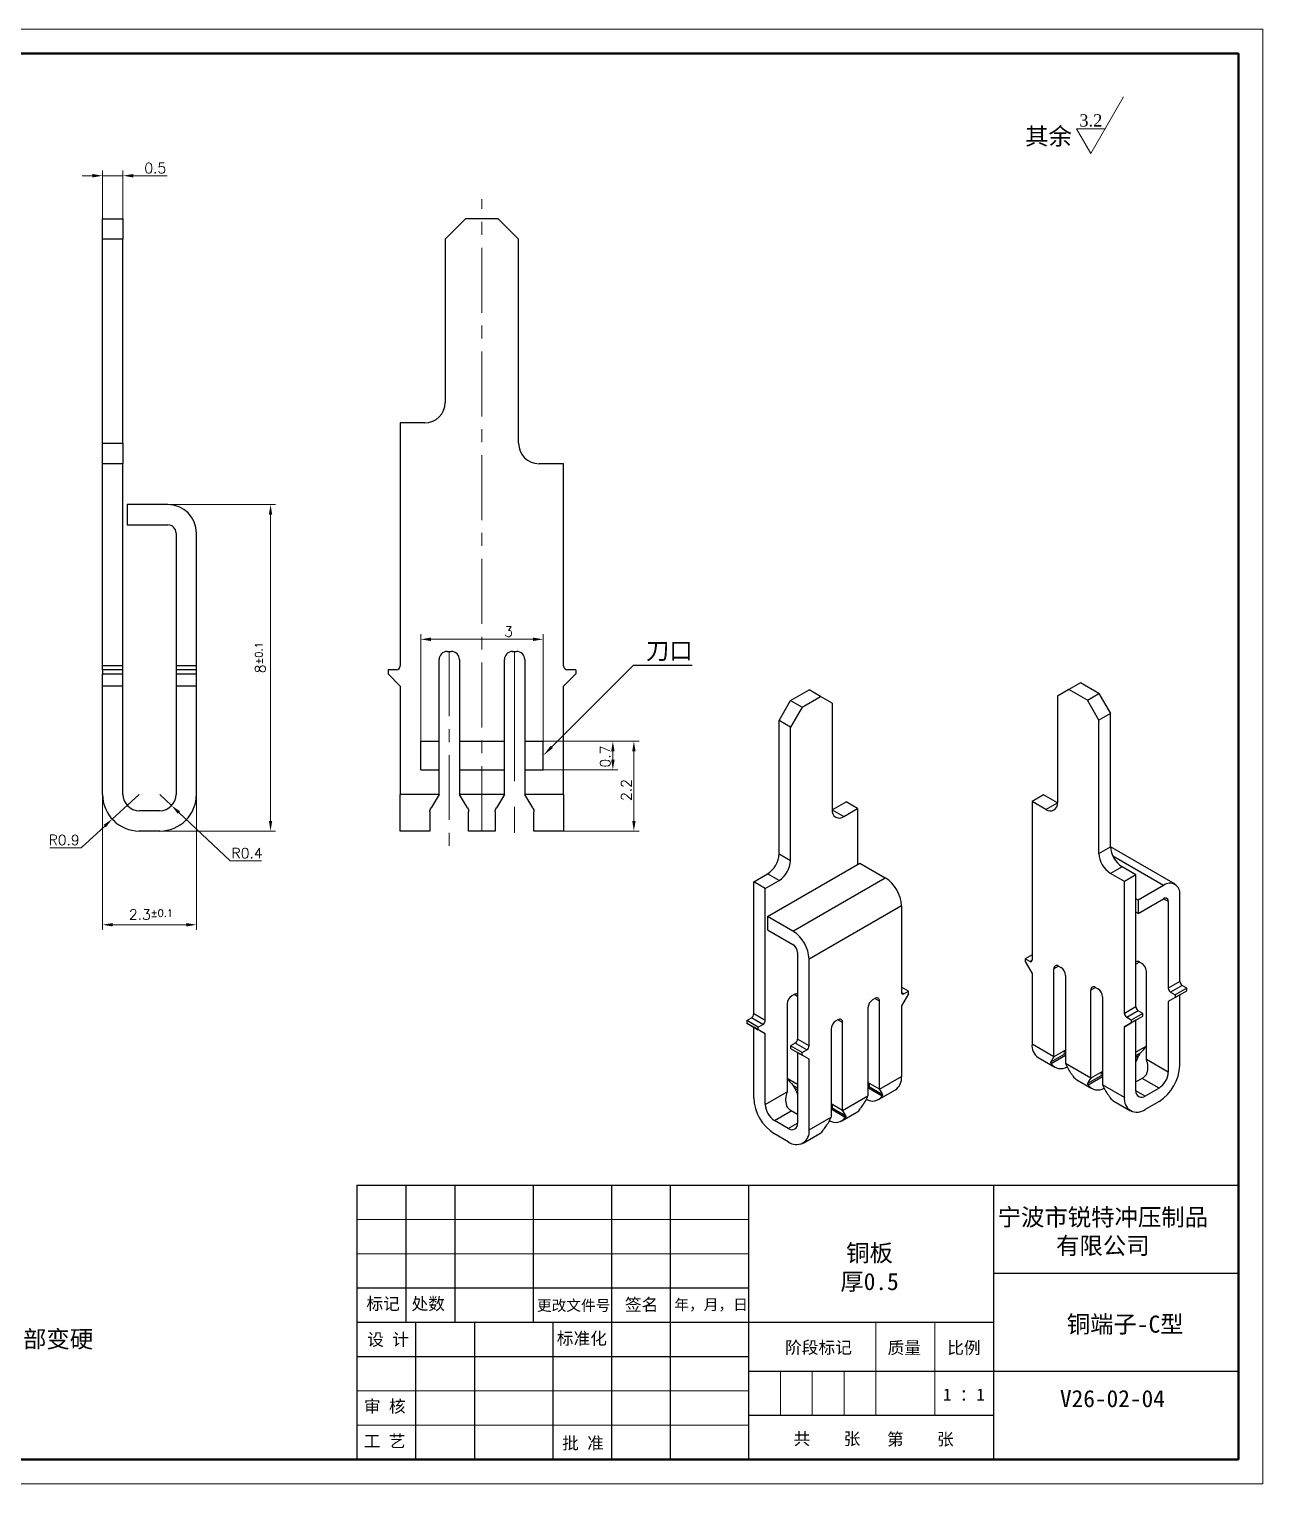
# Model space of a CAD drawing. Header units: millimetres. Extents: x 2517 to 6633, y 792 to 3241.
# Drawn here: x 3846.11 to 3876.34, y 1156.19 to 1191.83 of the extents above; entities that cross this region are included whole.
import ezdxf

# ---------------------------------------------------------------- set-up
doc = ezdxf.new("R2010")
doc.units = ezdxf.units.MM
doc.linetypes.add('CENTER', pattern=[50.8, 31.75, -6.35, 6.35, -6.35])
for name, color, linetype, lineweight in [('AM_5', 3, 'Continuous', 25), ('中心线', 1, 'CENTER', 9), ('实线', 7, 'Continuous', 25), ('尺寸标注', 2, 'Continuous', 9), ('引导线', 6, 'Continuous', 9), ('文本', 3, 'Continuous', 15), ('粗实线', 9, 'Continuous', 50)]:
    doc.layers.add(name, color=color, linetype=linetype, lineweight=lineweight)
doc.styles.add('st', font='txt.shx')
doc.styles.get("Standard").update_dxf_attribs({"font": 'simfang.ttf'})
doc.dimstyles.new('st0.1', dxfattribs={"dimscale": 0.1, "dimtxt": 2.5, "dimasz": 2.5, "dimexe": 1.25, "dimexo": 0, "dimtad": 1, "dimtoh": 1, "dimdec": 3, "dimdsep": 46, "dimtxsty": 'st', "dimcen": 0, "dimclrd": 256, "dimclre": 256, "dimclrt": 256, "dimadec": 4, "dimazin": 2, "dimtfac": 1, "dimtdec": 3, "dimtmove": 0, "dimatfit": 1, "dimfxl": 0, "dimlwd": -1, "dimlwe": -1, "dimarcsym": 0})

# ---------------------------------------------------------------- blocks, each defined once
blk = doc.blocks.new('*D259')
at = {"layer": 'Defpoints', "color": 0, "ltscale": 0.1, "transparency": 16777216}
for p in [(3849.511, 1180.178), (3852.026, 1180.178), (3849.111, 1172.178)]:
    blk.add_point(p, dxfattribs=at)
at = {"layer": '尺寸标注', "ltscale": 0.1, "transparency": 16777216}
for p, q in [((3849.511, 1180.178), (3852.151, 1180.178)), ((3852.026, 1172.428), (3852.026, 1179.928)), ((3849.111, 1172.178), (3852.151, 1172.178))]:
    blk.add_line(p, q, dxfattribs=at)
for points in [[(3851.984, 1179.928), (3852.067, 1179.928), (3852.026, 1180.178)], [(3851.984, 1172.428), (3852.067, 1172.428), (3852.026, 1172.178)]]:
    blk.add_solid(points, dxfattribs=at)
at = {"layer": '尺寸标注', "ltscale": 0.1, "transparency": 16777216, "insert": (3851.776, 1176.426), "char_height": 0.25, "attachment_point": 5, "rotation": 90, "style": 'st'}
blk.add_mtext('8{}{\\A0;{\\H1.5x;}{\\A2;\\H0.71x;\\C3;%%p0.1}}', dxfattribs=at)
blk = doc.blocks.new('*D264')
at = {"layer": 'Defpoints', "color": 0, "ltscale": 0.1, "transparency": 16777216}
for p in [(3848.811, 1173.078), (3848.147, 1172.47)]:
    blk.add_point(p, dxfattribs=at)
at = {"layer": '尺寸标注', "ltscale": 0.1, "transparency": 16777216}
for p, q in [((3848.811, 1173.078), (3848.147, 1172.47)), ((3847.963, 1172.301), (3847.386, 1171.771)), ((3847.386, 1171.771), (3846.615, 1171.771))]:
    blk.add_line(p, q, dxfattribs=at)
blk.add_solid([(3847.935, 1172.332), (3847.991, 1172.27), (3848.147, 1172.47)], dxfattribs=at)
at = {"layer": '尺寸标注', "ltscale": 0.1, "transparency": 16777216, "insert": (3846.969, 1171.959), "char_height": 0.25, "attachment_point": 5, "style": 'st'}
blk.add_mtext('R0.9', dxfattribs=at)
blk = doc.blocks.new('*D265')
at = {"layer": 'Defpoints', "color": 0, "ltscale": 0.1, "transparency": 16777216}
for p in [(3849.311, 1173.078), (3849.601, 1172.803)]:
    blk.add_point(p, dxfattribs=at)
at = {"layer": '尺寸标注', "ltscale": 0.1, "transparency": 16777216}
for p, q in [((3849.311, 1173.078), (3849.601, 1172.803)), ((3849.783, 1172.631), (3851.033, 1171.449)), ((3851.033, 1171.449), (3851.804, 1171.449))]:
    blk.add_line(p, q, dxfattribs=at)
blk.add_solid([(3849.812, 1172.662), (3849.754, 1172.601), (3849.601, 1172.803)], dxfattribs=at)
at = {"layer": '尺寸标注', "ltscale": 0.1, "transparency": 16777216, "insert": (3851.45, 1171.637), "char_height": 0.25, "attachment_point": 5, "style": 'st'}
blk.add_mtext('R0.4', dxfattribs=at)
blk = doc.blocks.new('*D266')
at = {"layer": 'Defpoints', "color": 0, "ltscale": 0.1, "transparency": 16777216}
for p in [(3847.911, 1173.078), (3850.211, 1173.078), (3850.211, 1169.883)]:
    blk.add_point(p, dxfattribs=at)
at = {"layer": '尺寸标注', "ltscale": 0.1, "transparency": 16777216}
for p, q in [((3847.911, 1173.078), (3847.911, 1169.758)), ((3850.211, 1173.078), (3850.211, 1169.758)), ((3848.161, 1169.883), (3849.961, 1169.883))]:
    blk.add_line(p, q, dxfattribs=at)
for points in [[(3848.161, 1169.925), (3848.161, 1169.842), (3847.911, 1169.883)], [(3849.961, 1169.925), (3849.961, 1169.842), (3850.211, 1169.883)]]:
    blk.add_solid(points, dxfattribs=at)
at = {"layer": '尺寸标注', "ltscale": 0.1, "transparency": 16777216, "insert": (3849.097, 1170.133), "char_height": 0.25, "attachment_point": 5, "style": 'st'}
blk.add_mtext('2.3{}{\\A0;{\\H1.5x;}{\\A2;\\H0.71x;\\C3;%%p0.1}}', dxfattribs=at)
blk = doc.blocks.new('*D267')
at = {"layer": 'Defpoints', "color": 0, "ltscale": 0.1, "transparency": 16777216}
for p in [(3848.411, 1188.233), (3847.911, 1187.178), (3848.411, 1187.178)]:
    blk.add_point(p, dxfattribs=at)
at = {"layer": '尺寸标注', "ltscale": 0.1, "transparency": 16777216}
for p, q in [((3847.911, 1187.178), (3847.911, 1188.358)), ((3848.411, 1187.178), (3848.411, 1188.358)), ((3847.661, 1188.233), (3847.411, 1188.233)), ((3847.911, 1188.233), (3848.411, 1188.233)), ((3848.661, 1188.233), (3849.494, 1188.233))]:
    blk.add_line(p, q, dxfattribs=at)
for points in [[(3847.661, 1188.275), (3847.661, 1188.191), (3847.911, 1188.233)], [(3848.661, 1188.275), (3848.661, 1188.191), (3848.411, 1188.233)]]:
    blk.add_solid(points, dxfattribs=at)
at = {"layer": '尺寸标注', "ltscale": 0.1, "transparency": 16777216, "insert": (3849.202, 1188.42), "char_height": 0.25, "attachment_point": 5, "style": 'st'}
blk.add_mtext('0.5', dxfattribs=at)
blk = doc.blocks.new('*D271')
at = {"layer": 'Defpoints', "color": 0, "ltscale": 0.1, "transparency": 16777216}
for p in [(3858.704, 1174.378), (3860.412, 1174.378), (3858.704, 1173.678)]:
    blk.add_point(p, dxfattribs=at)
at = {"layer": '尺寸标注', "ltscale": 0.1, "transparency": 16777216}
for p, q in [((3858.704, 1174.378), (3860.537, 1174.378)), ((3860.412, 1173.928), (3860.412, 1174.128)), ((3858.704, 1173.678), (3860.537, 1173.678))]:
    blk.add_line(p, q, dxfattribs=at)
for points in [[(3860.37, 1174.128), (3860.454, 1174.128), (3860.412, 1174.378)], [(3860.37, 1173.928), (3860.454, 1173.928), (3860.412, 1173.678)]]:
    blk.add_solid(points, dxfattribs=at)
at = {"layer": '尺寸标注', "ltscale": 0.1, "transparency": 16777216, "insert": (3860.225, 1174.004), "char_height": 0.25, "attachment_point": 5, "rotation": 90, "style": 'st'}
blk.add_mtext('0.7', dxfattribs=at)
blk = doc.blocks.new('*D272')
at = {"layer": 'Defpoints', "color": 0, "ltscale": 0.1, "transparency": 16777216}
for p in [(3858.704, 1174.378), (3859.204, 1172.178), (3860.927, 1172.178)]:
    blk.add_point(p, dxfattribs=at)
at = {"layer": '尺寸标注', "ltscale": 0.1, "transparency": 16777216}
for p, q in [((3858.704, 1174.378), (3861.052, 1174.378)), ((3860.927, 1174.128), (3860.927, 1172.428)), ((3859.204, 1172.178), (3861.052, 1172.178))]:
    blk.add_line(p, q, dxfattribs=at)
for points in [[(3860.886, 1174.128), (3860.969, 1174.128), (3860.927, 1174.378)], [(3860.886, 1172.428), (3860.969, 1172.428), (3860.927, 1172.178)]]:
    blk.add_solid(points, dxfattribs=at)
at = {"layer": '尺寸标注', "ltscale": 0.1, "transparency": 16777216, "insert": (3860.74, 1173.183), "char_height": 0.25, "attachment_point": 5, "rotation": 90, "style": 'st'}
blk.add_mtext('2.2', dxfattribs=at)
blk = doc.blocks.new('*S471')
at = {"layer": 'AM_5', "color": 3, "ltscale": 0.1}
for p, q in [((3860.911, 1176.235), (3858.916, 1174.24)), ((3861.06, 1176.235), (3860.911, 1176.235)), ((3862.353, 1176.235), (3861.06, 1176.235))]:
    blk.add_line(p, q, dxfattribs=at)
at = {"layer": 'AM_5', "color": 3, "linetype": 'Continuous', "ltscale": 0.1}
blk.add_trace([(3858.888, 1174.268), (3858.944, 1174.212), (3858.704, 1174.028)], dxfattribs=at)
blk = doc.blocks.new('*D276')
at = {"layer": 'Defpoints', "color": 0, "ltscale": 0.1, "transparency": 16777216}
for p in [(3858.704, 1176.876), (3855.704, 1174.378), (3858.704, 1174.378)]:
    blk.add_point(p, dxfattribs=at)
at = {"layer": '尺寸标注', "ltscale": 0.1, "transparency": 16777216}
for p, q in [((3855.704, 1174.378), (3855.704, 1177.001)), ((3855.954, 1176.876), (3858.454, 1176.876)), ((3858.704, 1174.378), (3858.704, 1177.001))]:
    blk.add_line(p, q, dxfattribs=at)
for points in [[(3855.954, 1176.918), (3855.954, 1176.834), (3855.704, 1176.876)], [(3858.454, 1176.918), (3858.454, 1176.834), (3858.704, 1176.876)]]:
    blk.add_solid(points, dxfattribs=at)
at = {"layer": '尺寸标注', "ltscale": 0.1, "transparency": 16777216, "insert": (3857.857, 1177.063), "char_height": 0.25, "attachment_point": 5, "style": 'st'}
blk.add_mtext('3', dxfattribs=at)

msp = doc.modelspace()

# ---------------------------------------------------------------- linework, layer by layer
at = {"color": 7, "linetype": 'Continuous', "lineweight": 25}
for p, q in [((3847.9108, 1187.1781), (3848.4108, 1187.1781)), ((3847.9108, 1186.6781), (3847.9108, 1187.1781)), ((3848.4108, 1187.1781), (3848.4108, 1186.6781)), ((3856.8039, 1187.1781), (3856.3039, 1186.6781)), ((3857.6039, 1187.1781), (3856.8039, 1187.1781)), ((3858.1039, 1186.6781), (3857.6039, 1187.1781)), ((3848.4108, 1186.6781), (3847.9108, 1186.6781)), ((3847.9108, 1181.6781), (3847.9108, 1186.6781)), ((3848.4108, 1181.6781), (3848.4108, 1186.6781)), ((3856.3039, 1186.6781), (3856.3039, 1182.6781)), ((3858.1039, 1181.6781), (3858.1039, 1186.6781)), ((3855.2039, 1182.1781), (3855.2039, 1176.2281)), ((3855.8039, 1182.1781), (3855.2039, 1182.1781)), ((3847.9108, 1181.6781), (3848.4108, 1181.6781)), ((3847.9108, 1181.1781), (3847.9108, 1181.6781)), ((3848.4108, 1181.6781), (3848.4108, 1181.1781)), ((3848.4108, 1181.1781), (3847.9108, 1181.1781)), ((3847.9108, 1176.2281), (3847.9108, 1181.1781)), ((3848.4108, 1176.2281), (3848.4108, 1181.1781)), ((3859.2039, 1181.1781), (3858.6039, 1181.1781)), ((3859.2039, 1176.2281), (3859.2039, 1181.1781)), ((3849.5108, 1180.1781), (3848.5108, 1180.1781)), ((3848.5108, 1180.1781), (3848.5108, 1179.6781)), ((3848.5108, 1179.6781), (3849.5108, 1179.6781)), ((3849.7108, 1179.4781), (3849.7108, 1176.2281)), ((3850.2108, 1176.2281), (3850.2108, 1179.4781)), ((3856.3539, 1176.5781), (3856.4539, 1176.5781)), ((3857.9539, 1176.5781), (3858.0539, 1176.5781)), ((3848.4108, 1176.2281), (3847.9108, 1176.2281)), ((3847.9108, 1176.1281), (3847.9108, 1176.2281)), ((3848.4108, 1176.1281), (3847.9108, 1176.1281)), ((3847.9108, 1176.1281), (3847.9108, 1176.0281)), ((3848.4108, 1176.1281), (3848.4108, 1176.2281)), ((3848.4108, 1176.0281), (3848.4108, 1176.1281)), ((3850.2108, 1176.2281), (3849.7108, 1176.2281)), ((3849.7108, 1176.2281), (3849.7108, 1176.1281)), ((3849.7108, 1176.1281), (3849.7108, 1176.0281)), ((3850.2108, 1176.1281), (3849.7108, 1176.1281)), ((3850.2108, 1176.1281), (3850.2108, 1176.2281)), ((3850.2108, 1176.0281), (3850.2108, 1176.1281)), ((3854.9039, 1176.1281), (3854.9039, 1176.0281)), ((3855.1039, 1176.1281), (3854.9039, 1176.1281)), ((3856.1539, 1173.0781), (3856.1539, 1176.3781)), ((3856.6539, 1176.3781), (3856.6539, 1173.0781)), ((3857.7539, 1173.0781), (3857.7539, 1176.3781)), ((3858.2539, 1176.3781), (3858.2539, 1173.0781)), ((3859.5039, 1176.1281), (3859.3039, 1176.1281)), ((3859.5039, 1176.1281), (3859.5039, 1176.0281)), ((3847.9108, 1176.0281), (3848.4108, 1176.0281)), ((3847.9108, 1175.7281), (3847.9108, 1176.0281)), ((3848.4108, 1175.7281), (3848.4108, 1176.0281)), ((3849.7108, 1176.0281), (3850.2108, 1176.0281)), ((3849.7108, 1176.0281), (3849.7108, 1175.7281)), ((3850.2108, 1175.7281), (3850.2108, 1176.0281)), ((3854.9039, 1176.0281), (3855.2039, 1175.7281)), ((3859.2039, 1175.7281), (3859.5039, 1176.0281)), ((3871.8684, 1175.8123), (3871.5855, 1175.649)), ((3872.3209, 1175.551), (3871.8684, 1175.8123)), ((3848.4108, 1175.7281), (3847.9108, 1175.7281)), ((3847.9108, 1173.0781), (3847.9108, 1175.7281)), ((3848.4108, 1173.0781), (3848.4108, 1175.7281)), ((3850.2108, 1175.7281), (3849.7108, 1175.7281)), ((3849.7108, 1175.7281), (3849.7108, 1173.0781)), ((3850.2108, 1173.0781), (3850.2108, 1175.7281)), ((3855.2039, 1175.7281), (3855.2039, 1173.0781)), ((3859.2039, 1173.0781), (3859.2039, 1175.7281)), ((3864.7663, 1175.3771), (3865.2188, 1175.6384)), ((3865.0491, 1175.2139), (3865.5016, 1175.4751)), ((3865.5016, 1175.4751), (3865.2188, 1175.6384)), ((3865.7845, 1175.3118), (3865.5016, 1175.4751)), ((3871.5855, 1175.649), (3871.3027, 1175.4857)), ((3871.3027, 1175.4857), (3871.3027, 1172.8727)), ((3872.0381, 1175.3878), (3871.5855, 1175.649)), ((3872.0381, 1175.3878), (3872.3209, 1175.551)), ((3872.3209, 1175.551), (3872.6037, 1175.0611)), ((3864.4834, 1174.8872), (3864.7663, 1175.3771)), ((3864.7663, 1175.3771), (3865.0491, 1175.2139)), ((3865.0491, 1175.2139), (3864.7663, 1174.724)), ((3865.7845, 1175.3118), (3865.7845, 1172.6988)), ((3872.3209, 1174.8979), (3872.0381, 1175.3878)), ((3872.6037, 1175.0611), (3872.3209, 1174.8979)), ((3872.6037, 1171.795), (3872.6037, 1175.0611)), ((3864.7663, 1174.724), (3864.4834, 1174.8872)), ((3864.4834, 1171.6211), (3864.4834, 1174.8872)), ((3864.7663, 1171.4578), (3864.7663, 1174.724)), ((3872.3209, 1171.6317), (3872.3209, 1174.8979)), ((3856.1539, 1173.0781), (3855.2039, 1173.0781)), ((3855.2039, 1172.1781), (3855.2039, 1173.0781)), ((3856.1539, 1173.0781), (3855.9575, 1172.7511)), ((3857.7539, 1173.0781), (3856.6539, 1173.0781)), ((3856.8504, 1172.7511), (3856.6539, 1173.0781)), ((3857.7539, 1173.0781), (3857.5575, 1172.7511)), ((3859.2039, 1173.0781), (3858.2539, 1173.0781)), ((3858.4504, 1172.7511), (3858.2539, 1173.0781)), ((3859.2039, 1173.0781), (3859.2039, 1172.1781)), ((3870.9633, 1173.0686), (3870.6804, 1172.9053)), ((3871.3027, 1172.8727), (3870.9633, 1173.0686)), ((3849.3108, 1172.6781), (3848.8108, 1172.6781)), ((3855.9289, 1172.6481), (3855.9289, 1172.1781)), ((3856.8789, 1172.1781), (3856.8789, 1172.6481)), ((3857.5289, 1172.6481), (3857.5289, 1172.1781)), ((3858.4789, 1172.1781), (3858.4789, 1172.6481)), ((3865.7845, 1172.6988), (3866.1239, 1172.8947)), ((3865.7845, 1172.6988), (3866.0673, 1172.5355)), ((3866.0673, 1172.5355), (3866.4067, 1172.7314)), ((3866.4067, 1172.7314), (3866.1239, 1172.8947)), ((3866.4067, 1172.7314), (3866.4067, 1171.3597)), ((3870.6804, 1172.9053), (3870.6804, 1169.0186)), ((3871.0198, 1172.7094), (3870.6804, 1172.9053)), ((3871.0198, 1172.7094), (3871.3027, 1172.8727)), ((3849.3108, 1172.1781), (3848.8108, 1172.1781)), ((3855.9289, 1172.1781), (3855.2039, 1172.1781)), ((3857.5289, 1172.1781), (3856.8789, 1172.1781)), ((3859.2039, 1172.1781), (3858.4789, 1172.1781)), ((3864.4834, 1171.6211), (3864.7663, 1171.4578)), ((3872.3209, 1171.6317), (3872.6037, 1171.795)), ((3874.1848, 1170.8755), (3872.6038, 1171.7882)), ((3863.8612, 1170.9352), (3864.2006, 1171.1312)), ((3864.2006, 1170.0861), (3866.4633, 1171.3923)), ((3864.4834, 1170.9679), (3864.2006, 1171.1312)), ((3866.4633, 1171.3923), (3867.0856, 1171.0331)), ((3872.8866, 1171.3051), (3872.6037, 1171.1418)), ((3872.9432, 1170.9459), (3872.6037, 1171.1418)), ((3873.226, 1171.1091), (3872.8866, 1171.3051)), ((3864.144, 1170.772), (3863.8612, 1170.9352)), ((3863.8612, 1167.7017), (3863.8612, 1170.9352)), ((3864.144, 1170.772), (3864.4834, 1170.9679)), ((3864.8228, 1169.7269), (3867.0856, 1171.0331)), ((3873.226, 1171.1091), (3872.9432, 1170.9459)), ((3872.9432, 1167.7124), (3872.9432, 1170.9459)), ((3873.226, 1167.8756), (3873.226, 1171.1091)), ((3873.9048, 1170.8478), (3873.2826, 1170.4886)), ((3864.144, 1167.5385), (3864.144, 1170.772)), ((3873.2826, 1170.4886), (3873.226, 1170.5212)), ((3873.2826, 1170.1619), (3873.9048, 1170.5212)), ((3873.2826, 1170.4886), (3873.2826, 1170.1619)), ((3874.018, 1170.4558), (3874.018, 1168.3328)), ((3874.3008, 1168.4961), (3874.3008, 1170.6191)), ((3864.2006, 1170.0861), (3864.2006, 1169.7595)), ((3864.8228, 1169.7269), (3864.2006, 1170.0861)), ((3867.4816, 1170.3472), (3865.2188, 1169.041)), ((3867.4816, 1170.3472), (3867.4816, 1168.2242)), ((3873.2826, 1170.1619), (3873.226, 1170.1946)), ((3864.2006, 1169.7595), (3864.8228, 1169.4002)), ((3864.936, 1169.2043), (3864.936, 1167.0813)), ((3865.2188, 1166.918), (3865.2188, 1169.041)), ((3870.6804, 1169.1492), (3870.5107, 1169.0513)), ((3870.5107, 1169.0513), (3870.5107, 1168.9859)), ((3870.6238, 1168.9859), (3870.5107, 1169.0513)), ((3870.5107, 1168.9859), (3870.6804, 1168.692)), ((3870.6804, 1168.692), (3870.6804, 1166.9609)), ((3871.2178, 1166.6507), (3871.2178, 1168.8064)), ((3871.331, 1168.8717), (3871.3875, 1168.839)), ((3871.5007, 1168.6431), (3871.5007, 1166.4874)), ((3873.3674, 1168.937), (3873.3109, 1168.9697)), ((3873.4806, 1166.5854), (3873.4806, 1168.741)), ((3867.6513, 1168.2569), (3867.4816, 1168.3549)), ((3872.1229, 1166.1282), (3872.1229, 1168.2839)), ((3872.2361, 1168.3492), (3872.2926, 1168.3165)), ((3874.3008, 1168.4961), (3874.018, 1168.3328)), ((3874.3574, 1168.3981), (3874.0745, 1168.2348)), ((3874.4705, 1168.3328), (3874.1877, 1168.1695)), ((3874.4705, 1168.3328), (3874.3574, 1168.3981)), ((3874.4705, 1168.2675), (3874.4705, 1168.3328)), ((3864.6814, 1167.9467), (3864.6814, 1165.791)), ((3864.8511, 1168.1753), (3864.7945, 1168.1426)), ((3866.831, 1168.0773), (3866.7744, 1168.0447)), ((3866.9442, 1165.8563), (3866.9442, 1168.012)), ((3867.6513, 1168.1916), (3867.4816, 1167.8976)), ((3867.5381, 1168.1916), (3867.6513, 1168.2569)), ((3867.6513, 1168.1916), (3867.6513, 1168.2569)), ((3872.4058, 1168.1206), (3872.4058, 1165.9649)), ((3874.3008, 1168.1695), (3874.018, 1168.0062)), ((3874.1877, 1168.1042), (3874.018, 1168.0062)), ((3874.018, 1168.0062), (3874.018, 1166.2751)), ((3874.0745, 1168.2348), (3874.1877, 1168.1695)), ((3874.1877, 1168.1042), (3874.4705, 1168.2675)), ((3874.1877, 1168.1695), (3874.1877, 1168.1042)), ((3874.3008, 1168.1695), (3874.4705, 1168.2675)), ((3874.3008, 1166.4384), (3874.3008, 1168.1695)), ((3863.6915, 1167.5384), (3863.8046, 1167.6038)), ((3864.0874, 1167.4405), (3863.8046, 1167.6038)), ((3864.144, 1167.5385), (3863.8612, 1167.7017)), ((3866.6613, 1167.8487), (3866.6613, 1165.693)), ((3867.4816, 1167.8976), (3867.4816, 1166.1666)), ((3873.226, 1167.8756), (3872.9432, 1167.7124)), ((3873.2826, 1167.7777), (3872.9997, 1167.6144)), ((3873.1129, 1167.5491), (3872.9997, 1167.6144)), ((3873.3957, 1167.7123), (3873.1129, 1167.5491)), ((3873.1129, 1167.4837), (3873.3957, 1167.647)), ((3873.226, 1167.549), (3873.3957, 1167.647)), ((3873.3957, 1167.7123), (3873.2826, 1167.7777)), ((3873.3957, 1167.647), (3873.3957, 1167.7123)), ((3863.9743, 1167.3752), (3863.6915, 1167.5384)), ((3863.6915, 1167.5384), (3863.6915, 1167.4731)), ((3863.6915, 1167.4731), (3863.9743, 1167.3098)), ((3863.8612, 1167.3751), (3863.6915, 1167.4731)), ((3864.144, 1167.2118), (3863.8612, 1167.3751)), ((3863.8612, 1165.6441), (3863.8612, 1167.3751)), ((3863.9743, 1167.3752), (3864.0874, 1167.4405)), ((3863.9743, 1167.3098), (3863.9743, 1167.3752)), ((3864.144, 1167.2118), (3863.9743, 1167.3098)), ((3864.144, 1165.4808), (3864.144, 1167.2118)), ((3865.7562, 1167.3262), (3865.7562, 1165.1705)), ((3865.9259, 1167.5548), (3865.8693, 1167.5222)), ((3866.0391, 1165.3338), (3866.0391, 1167.4895)), ((3873.226, 1167.549), (3872.9432, 1167.3857)), ((3872.9432, 1167.3857), (3873.1129, 1167.4837)), ((3872.9432, 1165.6547), (3872.9432, 1167.3857)), ((3873.1129, 1167.5491), (3873.1129, 1167.4837)), ((3873.226, 1165.818), (3873.226, 1167.549)), ((3864.8794, 1166.9833), (3864.7663, 1166.918)), ((3865.0491, 1166.7547), (3864.7663, 1166.918)), ((3864.7663, 1166.918), (3864.7663, 1166.8527)), ((3865.1622, 1166.82), (3864.8794, 1166.9833)), ((3865.2188, 1166.918), (3864.936, 1167.0813)), ((3871.2178, 1166.6507), (3870.6804, 1166.9609)), ((3873.4806, 1166.9119), (3873.226, 1166.765)), ((3864.7663, 1166.8527), (3865.0491, 1166.6894)), ((3864.7663, 1166.8527), (3864.936, 1166.7547)), ((3865.2188, 1166.5914), (3864.936, 1166.7547)), ((3864.936, 1166.7547), (3864.936, 1165.0236)), ((3865.0491, 1166.7547), (3865.1622, 1166.82)), ((3865.0491, 1166.6894), (3865.0491, 1166.7547)), ((3865.2188, 1166.5914), (3865.0491, 1166.6894)), ((3865.2188, 1164.8603), (3865.2188, 1166.5914)), ((3870.8296, 1166.6313), (3871.2397, 1166.3945)), ((3871.1415, 1166.5214), (3871.4854, 1166.7199)), ((3871.5007, 1166.814), (3871.2178, 1166.6507)), ((3871.4854, 1166.7199), (3871.5007, 1166.7218)), ((3874.018, 1166.2751), (3873.4806, 1166.5854)), ((3866.9442, 1165.8563), (3867.4816, 1166.1666)), ((3872.1229, 1166.1282), (3871.5007, 1166.4874)), ((3872.0466, 1165.9989), (3872.3905, 1166.1974)), ((3872.4058, 1166.2915), (3872.1229, 1166.1282)), ((3872.3905, 1166.1974), (3872.4058, 1166.1993)), ((3864.144, 1165.4808), (3864.6814, 1165.791)), ((3864.936, 1165.9706), (3864.6814, 1166.1176)), ((3866.9442, 1165.8563), (3866.6613, 1166.0196)), ((3866.6613, 1165.9267), (3866.6765, 1165.9256)), ((3866.6765, 1165.9256), (3867.0205, 1165.727)), ((3866.9223, 1165.6002), (3867.3324, 1165.8369)), ((3871.7771, 1166.0843), (3872.1448, 1165.872)), ((3872.9432, 1165.6547), (3872.4058, 1165.9649)), ((3873.3803, 1166.1207), (3873.226, 1166.0316)), ((3873.7917, 1165.8832), (3873.3803, 1166.1207)), ((3873.7917, 1165.8832), (3873.4523, 1165.6873)), ((3866.0391, 1165.3338), (3865.7562, 1165.4971)), ((3866.0391, 1165.3338), (3866.6613, 1165.693)), ((3872.6822, 1165.5618), (3873.0923, 1165.325)), ((3873.7917, 1165.5566), (3873.4523, 1165.3607)), ((3864.3703, 1165.0889), (3864.7817, 1165.3264)), ((3864.7097, 1164.8929), (3864.3703, 1165.0889)), ((3864.936, 1165.2373), (3864.7817, 1165.3264)), ((3865.2188, 1164.8603), (3865.7562, 1165.1705)), ((3865.7562, 1165.4042), (3865.7714, 1165.4031)), ((3865.7714, 1165.4031), (3866.1154, 1165.2045)), ((3866.0172, 1165.0776), (3866.3849, 1165.2899)), ((3864.7097, 1164.5663), (3864.3703, 1164.7622)), ((3865.0697, 1164.5307), (3865.4798, 1164.7674))]:
    msp.add_line(p, q, dxfattribs=at)
at = {"color": 8, "linetype": 'Continuous', "lineweight": 25}
for p, q in [((3873.9048, 1170.8478), (3872.6604, 1171.5662)), ((3874.018, 1170.4558), (3873.9048, 1170.5212)), ((3870.6804, 1169.0186), (3870.6238, 1168.9859)), ((3871.331, 1168.8717), (3871.2178, 1168.8064)), ((3873.3109, 1168.9696), (3873.226, 1168.9207)), ((3872.2361, 1168.3492), (3872.1229, 1168.2839)), ((3864.936, 1168.1263), (3864.8511, 1168.1753)), ((3866.9442, 1168.012), (3866.831, 1168.0773)), ((3867.5381, 1168.1916), (3867.4816, 1168.2242)), ((3866.0391, 1167.4895), (3865.9259, 1167.5548)), ((3871.5007, 1166.6801), (3871.1524, 1166.479)), ((3873.226, 1166.6797), (3873.3347, 1166.7425)), ((3873.2914, 1166.6689), (3873.226, 1166.6311)), ((3872.4058, 1166.1576), (3872.0575, 1165.9565)), ((3872.4058, 1166.2914), (3872.4057, 1166.2914)), ((3864.8273, 1165.9481), (3864.936, 1165.8854)), ((3864.936, 1165.8367), (3864.8705, 1165.8745)), ((3867.0096, 1165.6847), (3866.6613, 1165.8857)), ((3873.4523, 1165.6873), (3873.226, 1165.8179)), ((3865.7562, 1165.4971), (3865.7562, 1165.4971)), ((3866.1045, 1165.1622), (3865.7562, 1165.3632)), ((3864.7097, 1164.8929), (3864.936, 1165.0235))]:
    msp.add_line(p, q, dxfattribs=at)
at = {"color": 7, "linetype": 'Continuous', "lineweight": 25, "flags": 128}
for points in [[(3873.226, 1166.5231), (3873.2549, 1166.5813), (3873.2914, 1166.6689)], [(3864.8705, 1165.8745), (3864.9071, 1165.7869), (3864.936, 1165.7287)]]:
    msp.add_lwpolyline(points, dxfattribs=at)
at = {"color": 7, "linetype": 'Continuous', "lineweight": 25}
for centre, radius, start, end in [((3855.8039, 1182.6781), 0.5, 270, 0), ((3858.6039, 1181.6781), 0.5, 180, 270), ((3849.5108, 1179.4781), 0.7, 0.00004, 90), ((3849.5108, 1179.4781), 0.2, 0.00004, 90), ((3856.3539, 1176.3781), 0.2, 90, 180), ((3856.4539, 1176.3781), 0.2, 0, 90), ((3857.9539, 1176.3781), 0.2, 90, 180), ((3858.0539, 1176.3781), 0.2, 0, 90), ((3855.1039, 1176.2281), 0.1, 270, 0), ((3859.3039, 1176.2281), 0.1, 180, 270), ((3848.8108, 1173.0781), 0.9, 180, 270), ((3848.8108, 1173.0781), 0.4, 180, 270), ((3849.3108, 1173.0781), 0.4, 270, 0), ((3849.3108, 1173.0781), 0.9, 270, 360), ((3865.9578, 1172.6724), 0.1753, 171.31506, 308.67419), ((3871.1294, 1172.8463), 0.1753, 231.32543, 8.68532), ((3863.8719, 1171.6475), 0.6121, 302.4764, 357.5236), ((3872.9324, 1171.6581), 0.6121, 182.4764, 237.5236), ((3873.2152, 1171.8214), 0.6121, 182.4763, 237.5237), ((3864.1548, 1171.4842), 0.6121, 302.4763, 357.5237), ((3866.6252, 1170.31), 0.8572, 2.48737, 57.51265), ((3874.0583, 1170.6564), 0.2454, 351.27021, 128.7191), ((3873.949, 1170.467), 0.0699, 350.78602, 129.20329), ((3864.3624, 1169.0038), 0.8572, 2.48715, 57.51287), ((3864.6903, 1169.1931), 0.2459, 2.6055, 57.39452), ((3870.6459, 1169.013), 0.0349, 230.79671, 9.21404), ((3871.2868, 1168.8175), 0.0699, 50.79671, 189.21404), ((3871.255, 1168.6319), 0.2459, 2.60548, 57.39452), ((3873.2648, 1168.9081), 0.0769, 53.23459, 120.35792), ((3873.2349, 1168.7299), 0.2459, 2.60552, 57.39453), ((3872.1919, 1168.295), 0.0699, 50.79671, 189.21404), ((3872.1601, 1168.1094), 0.2459, 2.60548, 57.39452), ((3874.1408, 1168.3384), 0.1229, 182.60552, 237.39453), ((3874.4236, 1168.5017), 0.1229, 182.60552, 237.39453), ((3864.927, 1167.9355), 0.2459, 122.60548, 177.39452), ((3864.897, 1168.1161), 0.0749, 58.63802, 127.76997), ((3866.9069, 1167.8375), 0.2459, 122.60548, 177.39456), ((3866.8752, 1168.0232), 0.0699, 350.78599, 129.20325), ((3867.516, 1168.2186), 0.0349, 170.78655, 309.2027), ((3863.7383, 1167.7073), 0.1229, 302.60548, 357.39452), ((3865.9701, 1167.5007), 0.0699, 350.78599, 129.20325), ((3873.066, 1167.7179), 0.1229, 182.60548, 237.39452), ((3873.3488, 1167.8812), 0.1229, 182.60548, 237.39452), ((3864.0212, 1167.544), 0.1229, 302.60548, 357.39452), ((3866.0018, 1167.315), 0.2459, 122.60548, 177.39456), ((3864.8132, 1167.0869), 0.1229, 302.60548, 357.39456), ((3865.096, 1166.9236), 0.1229, 302.60548, 357.39456), ((3871.0473, 1166.9284), 0.3683, 174.92816, 233.75965), ((3867.1348, 1166.1249), 0.3492, 304.45505, 6.85713), ((3871.3906, 1166.6567), 0.2972, 216.71326, 300.18388), ((3871.9051, 1166.3039), 0.2542, 212.10439, 239.75824), ((3873.1985, 1166.4869), 1.1033, 302.52015, 357.47984), ((3873.5267, 1166.2975), 0.4918, 302.60548, 357.39452), ((3872.2957, 1166.1342), 0.2972, 216.71326, 300.18388), ((3873.3639, 1165.7956), 0.1397, 170.78596, 309.20329), ((3864.9634, 1165.6926), 1.1033, 182.52009, 237.47991), ((3864.6353, 1165.5031), 0.4918, 182.60548, 237.39452), ((3866.7713, 1165.8623), 0.2972, 239.81612, 323.28674), ((3872.8102, 1165.7814), 0.2542, 212.10439, 239.75824), ((3873.2546, 1165.6061), 0.3152, 171.13638, 308.85287), ((3865.8663, 1165.3398), 0.2972, 239.81612, 323.28674), ((3866.2569, 1165.5095), 0.2542, 300.24176, 327.89561), ((3864.798, 1165.0012), 0.1397, 230.79671, 9.21404), ((3864.9074, 1164.8117), 0.3152, 231.1474, 8.86335), ((3865.3518, 1164.987), 0.2542, 300.24176, 327.89561)]:
    msp.add_arc(centre, radius, start, end, dxfattribs=at)
for centre, major_axis, ratio, start_param, end_param in [((3872.9714, 1166.618), (0.5854, 0.4911), 0.2046601, 5.2003377, 5.5720857), ((3871.7269, 1166.9446), (0.5854, 0.4911), 0.2046601, 2.4304931, 2.8022412), ((3871.7269, 1166.9446), (0.2602, 0.2183), 0.2046601, 2.4304931, 3.3872034), ((3873.2543, 1166.4548), (-0.0891, 0.3588), 0.6926046, 3.9522698, 4.9089802), ((3872.0098, 1166.7813), (-0.2006, 0.8072), 0.6926046, 1.7673875, 2.1391356), ((3872.632, 1166.4221), (0.2602, 0.2183), 0.2046601, 2.4304931, 3.3872034), ((3864.9077, 1165.6604), (0.0891, 0.3588), 0.6926046, 1.3742052, 2.3309155), ((3865.1905, 1165.8237), (0.5854, -0.4911), 0.2046601, 3.8526922, 4.2244403), ((3866.435, 1166.1502), (0.2602, -0.2183), 0.2046601, 6.0375745, 6.9942849), ((3866.435, 1166.1502), (0.5854, -0.4911), 0.2046601, 0.3393515, 0.7110995), ((3872.632, 1166.4221), (0.5854, 0.4911), 0.2046601, 2.4304931, 2.8022412), ((3872.9149, 1166.2588), (-0.2006, 0.8072), 0.6926046, 1.7673875, 2.1391356), ((3865.5299, 1165.6277), (0.2602, -0.2183), 0.2046601, 6.0375745, 6.9942849), ((3866.1522, 1165.9869), (0.2006, 0.8072), 0.6926046, 4.1440497, 4.5157978), ((3865.2471, 1165.4644), (0.2006, 0.8072), 0.6926046, 4.1440497, 4.5157978), ((3865.5299, 1165.6277), (0.5854, -0.4911), 0.2046601, 0.3393515, 0.7110995)]:
    msp.add_ellipse(centre, major_axis=major_axis, ratio=ratio, start_param=start_param, end_param=end_param, dxfattribs=at)
for points in [[(3855.9289, 1172.6481), (3855.9289, 1172.683), (3855.9381, 1172.7188), (3855.9575, 1172.7511)], [(3856.8504, 1172.7511), (3856.8698, 1172.7188), (3856.8789, 1172.6831), (3856.8789, 1172.6481)], [(3857.5289, 1172.6481), (3857.5289, 1172.683), (3857.5381, 1172.7188), (3857.5575, 1172.7511)], [(3858.4504, 1172.7511), (3858.4698, 1172.7188), (3858.4789, 1172.6831), (3858.4789, 1172.6481)], [(3871.1524, 1166.479), (3871.1416, 1166.4956), (3871.1376, 1166.5107), (3871.1415, 1166.5214)], [(3873.3347, 1166.7425), (3873.3165, 1166.7235), (3873.3022, 1166.6979), (3873.2914, 1166.6689)], [(3871.6466, 1166.2298), (3871.6647, 1166.2064), (3871.679, 1166.1854), (3871.6898, 1166.1688)], [(3864.8705, 1165.8745), (3864.8598, 1165.9035), (3864.8454, 1165.9292), (3864.8273, 1165.9481)], [(3872.0575, 1165.9565), (3872.0467, 1165.9731), (3872.0427, 1165.9882), (3872.0466, 1165.9989)], [(3866.4722, 1165.3744), (3866.4829, 1165.391), (3866.4973, 1165.4121), (3866.5154, 1165.4354)], [(3867.0205, 1165.727), (3867.0244, 1165.7163), (3867.0203, 1165.7013), (3867.0096, 1165.6847)], [(3872.5517, 1165.7073), (3872.5698, 1165.6839), (3872.5841, 1165.6629), (3872.5949, 1165.6463)], [(3866.1154, 1165.2045), (3866.1193, 1165.1938), (3866.1152, 1165.1788), (3866.1045, 1165.1622)], [(3865.5671, 1164.8519), (3865.5778, 1164.8685), (3865.5922, 1164.8896), (3865.6103, 1164.9129)]]:
    msp.add_open_spline(points, degree=3, dxfattribs=at)
for points in [[(3873.4958, 1166.2523), (3873.4853, 1166.2224), (3873.4675, 1166.1962), (3873.4266, 1166.1521), (3873.4039, 1166.1343), (3873.3803, 1166.1207)], [(3864.7817, 1165.3264), (3864.7581, 1165.34), (3864.7354, 1165.3576), (3864.6943, 1165.4021), (3864.6767, 1165.428), (3864.6662, 1165.458)]]:
    msp.add_open_spline(points, degree=3, knots=[0, 0, 0, 0, 0.5, 0.5, 1, 1, 1, 1], dxfattribs=at)
at = {"layer": '中心线', "ltscale": 0.05}
for p, q in [((3857.2039, 1172.1781), (3857.2039, 1187.6625)), ((3856.4039, 1176.5781), (3856.4039, 1171.6677))]:
    msp.add_line(p, q, dxfattribs=at)
at = {"layer": '中心线', "ltscale": 0.1}
msp.add_line((3858.0039, 1176.5781), (3858.0039, 1171.6286), dxfattribs=at)
at = {"layer": '实线', "ltscale": 0.1}
for p, q in [((3855.7039, 1174.3781), (3856.1539, 1174.3781)), ((3855.7039, 1173.6781), (3855.7039, 1174.3781)), ((3856.6539, 1174.3781), (3857.7539, 1174.3781)), ((3858.2539, 1174.3781), (3858.7039, 1174.3781)), ((3858.7039, 1173.6781), (3858.7039, 1174.3781)), ((3855.7039, 1173.6781), (3856.1539, 1173.6781)), ((3856.6539, 1173.6781), (3857.7539, 1173.6781)), ((3858.2539, 1173.6781), (3858.7039, 1173.6781))]:
    msp.add_line(p, q, dxfattribs=at)
at = {"layer": '实线'}
for p, q in [((3875.7362, 1163.5051), (3875.7362, 1173.5851)), ((3854.1362, 1163.5051), (3875.7362, 1163.5051)), ((3854.1384, 1163.5051), (3854.1384, 1156.7851)), ((3855.3384, 1163.5051), (3855.3384, 1160.1451)), ((3856.5384, 1163.5051), (3856.5384, 1160.1451)), ((3858.4584, 1163.5051), (3858.4584, 1160.1451)), ((3860.3784, 1163.5051), (3860.3784, 1156.7851)), ((3861.8184, 1163.5051), (3861.8184, 1156.7851)), ((3863.7384, 1163.5051), (3863.7384, 1156.7851)), ((3869.7362, 1163.5051), (3869.7362, 1156.7851)), ((3875.7362, 1156.7851), (3875.7362, 1163.5051)), ((3875.7362, 1156.7851), (3875.7362, 1163.5051)), ((3875.7362, 1156.7851), (3875.7362, 1163.5051)), ((3875.7362, 1156.7851), (3875.7362, 1163.5051)), ((3869.7362, 1161.3451), (3875.7362, 1161.3451)), ((3854.1362, 1160.9851), (3863.7384, 1160.9851)), ((3854.1362, 1160.1451), (3863.7384, 1160.1451)), ((3855.5784, 1160.1451), (3855.5784, 1156.7851)), ((3857.0184, 1160.1451), (3857.0184, 1156.7851)), ((3858.9384, 1160.1451), (3858.9384, 1156.7851)), ((3863.7384, 1160.1451), (3869.7362, 1160.1451)), ((3854.1362, 1159.3051), (3863.7384, 1159.3051)), ((3863.7384, 1158.9451), (3875.7362, 1158.9451)), ((3863.7384, 1157.8651), (3869.7362, 1157.8651)), ((3854.1362, 1156.7851), (3875.7362, 1156.7851))]:
    msp.add_line(p, q, dxfattribs=at)
at = {"layer": '引导线'}
for p, q in [((3825.9362, 1191.8251), (3876.3362, 1191.8251)), ((3851.1362, 1191.8251), (3876.3362, 1191.8251)), ((3851.1362, 1191.8251), (3876.3362, 1191.8251)), ((3876.3362, 1156.1851), (3876.3362, 1191.8251)), ((3854.1362, 1162.6651), (3863.7384, 1162.6651)), ((3854.1362, 1161.8251), (3863.7384, 1161.8251)), ((3854.1362, 1158.4651), (3863.7384, 1158.4651)), ((3854.1362, 1157.6251), (3863.7384, 1157.6251)), ((3825.9362, 1156.1851), (3876.3362, 1156.1851))]:
    msp.add_line(p, q, dxfattribs=at)
at = {"layer": '文本'}
for p, q in [((3872.1196, 1188.78), (3872.9177, 1190.1624)), ((3872.4688, 1189.3848), (3871.7704, 1189.3848)), ((3871.7704, 1189.3848), (3872.1196, 1188.78))]:
    msp.add_line(p, q, dxfattribs=at)
at = {"layer": '文本', "ltscale": 0.2}
for p, q in [((3866.8562, 1160.1451), (3866.8562, 1157.8651)), ((3868.2962, 1160.1451), (3868.2962, 1157.8651)), ((3864.5162, 1158.9451), (3864.5162, 1157.8651)), ((3865.2962, 1158.9451), (3865.2962, 1157.8651)), ((3866.0762, 1158.9451), (3866.0762, 1157.8651))]:
    msp.add_line(p, q, dxfattribs=at)
at = {"layer": '粗实线'}
for p, q in [((3828.9362, 1191.2251), (3875.7362, 1191.2251)), ((3875.7362, 1156.7851), (3875.7362, 1191.2251)), ((3828.9362, 1156.7851), (3875.7362, 1156.7851))]:
    msp.add_line(p, q, dxfattribs=at)

# ---------------------------------------------------------------- block references
at = {"layer": 'AM_5', "ltscale": 0.1}
msp.add_blockref('*S471', (0, 0), dxfattribs=at)

# ---------------------------------------------------------------- texts
at = {"layer": '实线', "char_height": 0.42, "attachment_point": 5}
for s, insert, width in [('刀口', (3861.7951, 1176.5732), 7.581576), ('宁波市锐特冲压制品\\P有限公司', (3872.4148, 1162.348), 7.581576), ('铜板\\P厚0.5', (3866.6993, 1161.4702), 4.72452), ('  铜端子-C型', (3872.6762, 1160.0757), 7.581576), ('V26-02-04', (3872.6496, 1158.2716), 5.5203)]:
    msp.add_mtext(s, dxfattribs=dict(at, insert=insert, width=width))
at = {"layer": '文本'}
for s, insert, char_height, width, attachment_point in [('{\\fTimes New Roman|b0|i0|c0|p18;3.2}', (3871.8375, 1189.7382), 0.3, 1.752, 1), ('其余', (3871.0839, 1188.9438), 0.42, 7.581576, 8), ('{\\fSimSun|b0|i0|c134|p2;\\H0.875x;技术要求\\P1.表面无毛刺，碰伤等缺陷；\\P2.未注公差按下表执行；\\P3.表面镀铬；\\P4.刀口：在折弯前冲压，使之局部变硬\\H3.5714x;\\P\\Ftxt|c134;\\H0.3x;      }', (3837.9425, 1162.7443), 0.48, 38.410487, 1)]:
    msp.add_mtext(s, dxfattribs=dict(at, insert=insert, char_height=char_height, width=width, attachment_point=attachment_point))
at = {"layer": '文本', "ltscale": 0.2, "attachment_point": 5}
for s, insert, char_height, width in [('标记', (3854.7823, 1160.5841), 0.3, 1.741392), ('处数', (3855.8887, 1160.5815), 0.3, 1.741392), ('更改文件号', (3859.4523, 1160.5418), 0.264, 3.86258), ('签名', (3861.1161, 1160.5609), 0.3, 1.741392), ('年，月，日', (3862.8192, 1160.5583), 0.264, 1.741392), ('设 计', (3854.905, 1159.7059), 0.3, 1.741392), ('标准化', (3859.6527, 1159.7332), 0.3, 1.741392), ('阶段标记', (3865.4494, 1159.5106), 0.3, 1.741392), ('质量', (3867.551, 1159.5036), 0.3, 1.741392), ('比例', (3869.0115, 1159.5036), 0.3, 1.741392), ('1 ：1', (3869.0098, 1158.3713), 0.3, 1.741392), ('审 核', (3854.823, 1158.069), 0.3, 1.741392), ('工 艺', (3854.8182, 1157.2233), 0.3, 1.741392), ('批 准', (3859.68, 1157.1673), 0.3, 1.741392), ('共    张', (3865.657, 1157.2747), 0.3, 1.741392), ('第    张', (3867.945, 1157.2639), 0.3, 1.741392)]:
    msp.add_mtext(s, dxfattribs=dict(at, insert=insert, char_height=char_height, width=width))

# ---------------------------------------------------------------- dimensions: what is measured, and where the dimension line sits
at = {"layer": '尺寸标注', "ltscale": 0.1}
for base, p1, p2, picture, middle in [((3848.4108, 1188.2329), (3847.9108, 1187.1781), (3848.4108, 1187.1781), '*D267', (3849.2024, 1188.2329)), ((3858.7039, 1176.876), (3855.7039, 1174.3781), (3858.7039, 1174.3781), '*D276', (3857.8571, 1176.876))]:
    dim = msp.add_linear_dim(base=base, p1=p1, p2=p2, dimstyle='st0.1', dxfattribs=at)
    dim.commit()
    dim.dimension.update_dxf_attribs({"geometry": picture, "text_midpoint": middle, "dimtype": 160})
dim = msp.add_linear_dim(base=(3852.0255, 1180.1781), p1=(3849.1108, 1172.1781), p2=(3849.5108, 1180.1781), angle=90, text='<>{}{\\A0;{\\H1.5x;}{\\A2;\\H0.71x;\\C3;%%p0.1}}', dimstyle='st0.1', override={"dimtp": 0.1, "dimtm": 0.1, "dimtdec": 3, "dimtzin": 8}, dxfattribs=at)
dim.commit()
dim.dimension.update_dxf_attribs({"geometry": '*D259', "text_midpoint": (3852.0255, 1176.4261), "dimtype": 160})
for base, p1, p2, picture, middle in [((3860.4121, 1174.3781), (3858.7039, 1173.6781), (3858.7039, 1174.3781), '*D271', (3860.4121, 1174.0037)), ((3860.9274, 1172.1781), (3858.7039, 1174.3781), (3859.2039, 1172.1781), '*D272', (3860.9274, 1173.1826))]:
    dim = msp.add_linear_dim(base=base, p1=p1, p2=p2, angle=90, dimstyle='st0.1', dxfattribs=at)
    dim.commit()
    dim.dimension.update_dxf_attribs({"geometry": picture, "text_midpoint": middle, "dimtype": 160})
for center, mpoint, picture, middle in [((3848.8108, 1173.0781), (3848.1474, 1172.4698), '*D264', (3846.9689, 1171.7712)), ((3849.3108, 1173.0781), (3849.6014, 1172.8032), '*D265', (3851.4498, 1171.4495))]:
    dim = msp.add_radius_dim(center=center, mpoint=mpoint, dimstyle='st0.1', dxfattribs=at)
    dim.commit()
    dim.dimension.update_dxf_attribs({"geometry": picture, "text_midpoint": middle, "dimtype": 164})
dim = msp.add_linear_dim(base=(3850.2108, 1169.8833), p1=(3847.9108, 1173.0781), p2=(3850.2108, 1173.0781), text='<>{}{\\A0;{\\H1.5x;}{\\A2;\\H0.71x;\\C3;%%p0.1}}', dimstyle='st0.1', override={"dimtp": 0.1, "dimtm": 0.1, "dimtdec": 3, "dimtzin": 8}, dxfattribs=at)
dim.commit()
dim.dimension.update_dxf_attribs({"geometry": '*D266', "text_midpoint": (3849.0966, 1169.8833), "dimtype": 160})

doc.saveas('drawing.dxf')
